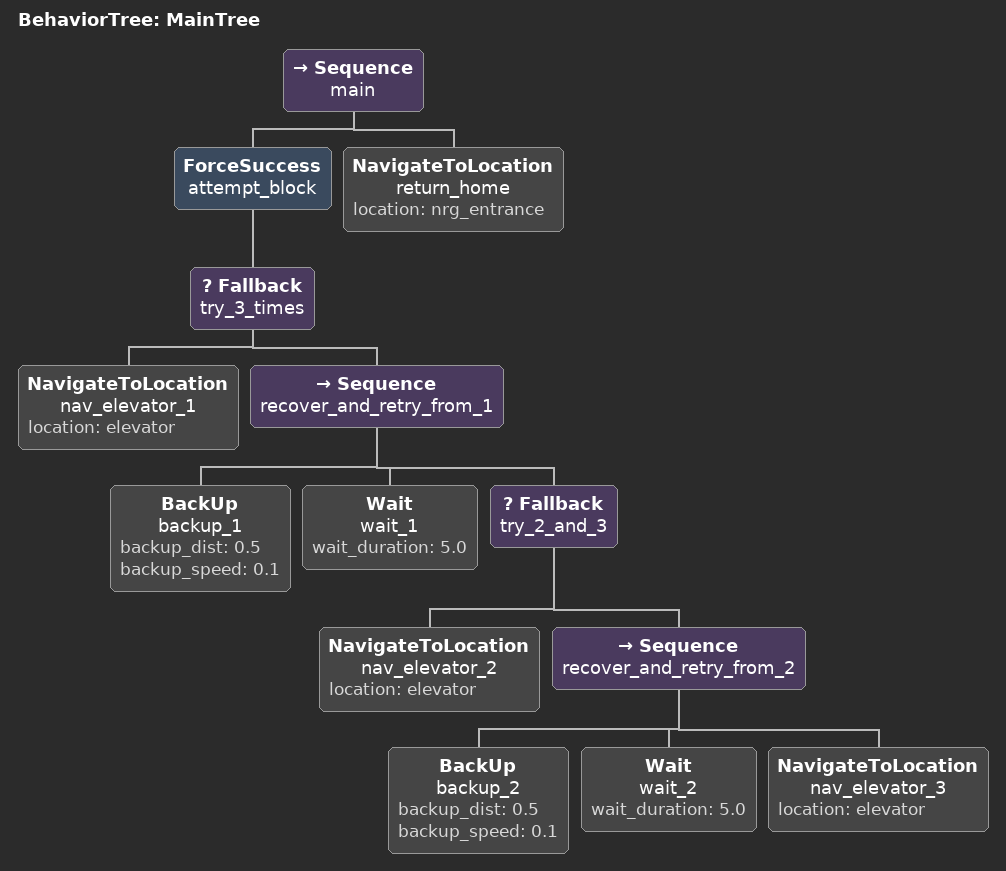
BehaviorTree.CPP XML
<root BTCPP_format="4">
  <BehaviorTree ID="MainTree">
    <Sequence name="main">

      <!-- Up to 3 elevator attempts; ForceSuccess ensures we always proceed home -->
      <ForceSuccess name="attempt_block">
        <Fallback name="try_3_times">

          <!-- Attempt 1 -->
          <NavigateToLocation name="nav_elevator_1" location="elevator"/>

          <!-- Attempt 1 failed: recover, then make attempts 2 and 3 -->
          <Sequence name="recover_and_retry_from_1">
            <BackUp name="backup_1" backup_dist="0.5" backup_speed="0.1"/>
            <Wait name="wait_1" wait_duration="5.0"/>

            <Fallback name="try_2_and_3">

              <!-- Attempt 2 -->
              <NavigateToLocation name="nav_elevator_2" location="elevator"/>

              <!-- Attempt 2 failed: recover, then make final attempt 3 -->
              <Sequence name="recover_and_retry_from_2">
                <BackUp name="backup_2" backup_dist="0.5" backup_speed="0.1"/>
                <Wait name="wait_2" wait_duration="5.0"/>

                <!-- Attempt 3 (last); success or failure both caught by ForceSuccess above -->
                <NavigateToLocation name="nav_elevator_3" location="elevator"/>
              </Sequence>

            </Fallback>
          </Sequence>

        </Fallback>
      </ForceSuccess>

      <!-- Always return to NRG entrance after all attempts -->
      <NavigateToLocation name="return_home" location="nrg_entrance"/>

    </Sequence>
  </BehaviorTree>

</root>
